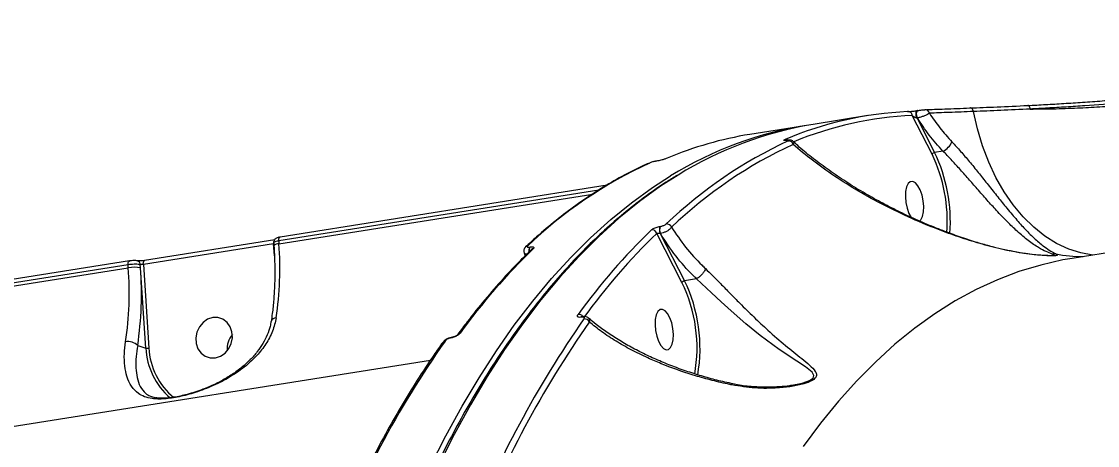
# Model space of a CAD drawing. Header units: millimetres. Extents: x -7151 to 6134, y -5040 to 5562.
# Drawn here: x -2836 to -2599.8, y 530.7 to 623.9 of the extents above; entities that cross this region are included whole.
import ezdxf

# ---------------------------------------------------------------- set-up
doc = ezdxf.new("R2010")
doc.units = ezdxf.units.MM
doc.layers.add('DIKOM_ОБЪЕКТ', color=7, linetype='Continuous')
doc.layers.add('DIKOM_РАЗМЕР_ОБЪЕКТА', color=7, linetype='Continuous')
doc.styles.add('style1', font='arial.ttf', dxfattribs={"width": 0.8})
doc.dimstyles.new('1-50', dxfattribs={"dimtxt": 300, "dimasz": 200, "dimexe": 100, "dimexo": 0, "dimgap": 100, "dimtad": 1, "dimtxsty": 'style1', "dimcen": 200, "dimclrd": 7, "dimclre": 7, "dimclrt": 7, "dimadec": 1, "dimazin": 2, "dimtfac": 1, "dimtmove": 0, "dimatfit": 2, "dimfxl": 0, "dimlwd": 25, "dimlwe": 18, "dimarcsym": 0})

# ---------------------------------------------------------------- blocks, each defined once
blk = doc.blocks.new('*D1')
at = {"layer": 'Defpoints', "color": 0, "transparency": 16777216}
for p in [(-2392.45, 3674.75), (-6010.84, -1738.88), (-3202.89, -1738.88)]:
    blk.add_point(p, dxfattribs=at)
at = {"layer": 'DIKOM_РАЗМЕР_ОБЪЕКТА', "color": 7, "lineweight": 18, "transparency": 16777216}
for p, q in [((-2392.45, 3674.75), (-6110.84, 3674.75)), ((-3202.89, -1738.88), (-6110.84, -1738.88))]:
    blk.add_line(p, q, dxfattribs=at)
at = {"layer": 'DIKOM_РАЗМЕР_ОБЪЕКТА', "color": 7, "lineweight": 25, "transparency": 16777216}
blk.add_line((-6010.84, 3474.75), (-6010.84, -1538.88), dxfattribs=at)
at = {"layer": 'DIKOM_РАЗМЕР_ОБЪЕКТА', "color": 7, "transparency": 16777216}
for points in [[(-6044.18, 3474.75), (-5977.51, 3474.75), (-6010.84, 3674.75)], [(-6044.18, -1538.88), (-5977.51, -1538.88), (-6010.84, -1738.88)]]:
    blk.add_solid(points, dxfattribs=at)
at = {"layer": 'DIKOM_РАЗМЕР_ОБЪЕКТА', "color": 7, "transparency": 16777216, "insert": (-6264.01, 967.94), "char_height": 300, "attachment_point": 5, "rotation": 90, "style": 'style1'}
blk.add_mtext('5400', dxfattribs=at)

msp = doc.modelspace()

# ---------------------------------------------------------------- linework, layer by layer
at = {"layer": 'DIKOM_ОБЪЕКТ', "color": 7, "linetype": 'Continuous', "lineweight": 15}
for p, q in [((-2312.09, 618.477), (-2605.426, 571.821)), ((-2650.21, 603.175), (-2662.27, 601.257)), ((-2636.147, 594.692), (-2640.482, 603.206)), ((-2639.351, 602.672), (-2639.435, 602.658)), ((-2639.435, 602.658), (-2635.581, 595.088)), ((-2639.267, 604.31), (-2639.352, 604.297)), ((-2639.267, 604.31), (-2639.245, 604.312)), ((-2664.057, 600.973), (-2676.117, 599.055)), ((-2667.916, 597.75), (-2668.025, 597.733)), ((-2633.754, 595.379), (-2635.581, 595.088)), ((-2696.611, 593.186), (-2696.72, 593.168)), ((-2696.566, 593.199), (-2696.674, 593.182)), ((-2709.28, 586.833), (-2779.529, 575.659)), ((-2779.486, 575.013), (-2710.629, 585.965)), ((-2707.464, 587.922), (-2779.242, 576.506)), ((-2695.814, 578.858), (-2695.785, 578.862)), ((-2691.038, 566.514), (-2696.57, 577.306)), ((-2695.754, 577.279), (-2695.784, 577.274)), ((-2695.784, 577.274), (-2690.47, 566.91)), ((-2780.657, 575.043), (-2809.244, 570.496)), ((-2780.37, 575.889), (-2808.956, 571.342)), ((-2780.622, 575.049), (-2780.657, 575.043)), ((-2780.478, 572.359), (-2780.657, 575.043)), ((-2780.637, 575.266), (-2780.592, 574.597)), ((-2779.529, 575.659), (-2779.486, 575.013)), ((-2724.43, 574.306), (-2724.401, 574.311)), ((-2619.173, 573.478), (-2620.441, 573.769)), ((-2812.582, 570.402), (-2886.729, 558.609)), ((-2886.686, 557.962), (-2812.54, 569.756)), ((-2812.295, 571.248), (-2886.442, 559.455)), ((-2812.54, 569.756), (-2812.582, 570.402)), ((-2812.295, 571.248), (-2812.222, 571.245)), ((-2809.864, 569.757), (-2809.909, 570.442)), ((-2808.687, 552.127), (-2809.864, 569.757)), ((-2809.244, 570.496), (-2808.018, 552.128)), ((-2687.83, 567.33), (-2690.47, 566.91)), ((-2687.824, 567.332), (-2687.83, 567.33)), ((-2713.015, 558.91), (-2713.107, 558.895)), ((-2712.862, 559.016), (-2712.954, 559.001)), ((-2810.487, 552.7), (-2808.687, 552.127)), ((-2741.694, 554.349), (-2741.786, 554.334)), ((-2741.541, 554.455), (-2741.633, 554.44)), ((-2746.249, 549.422), (-3039.586, 502.766)), ((-2807.197, 541.418), (-2806.399, 541.197))]:
    msp.add_line(p, q, dxfattribs=at)
at = {"layer": 'DIKOM_ОБЪЕКТ', "color": 7, "linetype": 'Continuous', "lineweight": 15, "flags": 128}
for points in [[(-2627.064, 604.082), (-2627.106, 604.262), (-2627.17, 604.427), (-2627.253, 604.573), (-2627.353, 604.695), (-2627.466, 604.787), (-2627.588, 604.848), (-2627.715, 604.874), (-2627.842, 604.865)], [(-2614.598, 604.627), (-2614.629, 604.808), (-2614.674, 604.976), (-2614.731, 605.123), (-2614.798, 605.246), (-2614.872, 605.339), (-2614.951, 605.4), (-2615.033, 605.426), (-2615.114, 605.416)], [(-2639.435, 602.658), (-2639.532, 602.894), (-2639.602, 603.162), (-2639.638, 603.443), (-2639.64, 603.712), (-2639.606, 603.95), (-2639.539, 604.136), (-2639.444, 604.255), (-2639.352, 604.297)], [(-2639.351, 602.672), (-2639.448, 602.907), (-2639.517, 603.176), (-2639.555, 603.456), (-2639.556, 603.726), (-2639.522, 603.963), (-2639.454, 604.149), (-2639.359, 604.268), (-2639.267, 604.31)], [(-2600.84, 572.55), (-2603.47, 573.012), (-2606.168, 573.872), (-2608.811, 575.113), (-2611.373, 576.721), (-2613.829, 578.681), (-2616.154, 580.974), (-2618.326, 583.576), (-2620.322, 586.463), (-2622.125, 589.606), (-2623.714, 592.973), (-2625.076, 596.532), (-2626.196, 600.247), (-2627.064, 604.082)], [(-2667.979, 597.746), (-2667.991, 597.744), (-2668.025, 597.733)], [(-2667.871, 597.763), (-2667.883, 597.761), (-2667.916, 597.75)], [(-2698.38, 592.701), (-2698.338, 592.718), (-2698.175, 592.762)], [(-2696.674, 593.182), (-2696.686, 593.18), (-2696.72, 593.168)], [(-2696.566, 593.199), (-2696.578, 593.197), (-2696.611, 593.186)], [(-2746.289, 526.07), (-2742.835, 532.874), (-2739.259, 539.387), (-2735.564, 545.601), (-2731.753, 551.513), (-2727.83, 557.118), (-2723.798, 562.41), (-2719.659, 567.385), (-2715.419, 572.039), (-2711.079, 576.368), (-2706.645, 580.368), (-2702.118, 584.036), (-2697.505, 587.37), (-2693.522, 589.934)], [(-2691.866, 590.139), (-2695.718, 587.654), (-2700.332, 584.321), (-2704.858, 580.652), (-2709.292, 576.652), (-2713.632, 572.323), (-2717.873, 567.669), (-2722.011, 562.694), (-2726.044, 557.402), (-2729.967, 551.798), (-2733.778, 545.885), (-2737.473, 539.671), (-2741.048, 533.158), (-2744.502, 526.354)], [(-2639.246, 587.78), (-2639.805, 588.414), (-2640.38, 588.714), (-2640.924, 588.654), (-2641.391, 588.24), (-2641.746, 587.505), (-2641.958, 586.509), (-2642.011, 585.332), (-2641.9, 584.07), (-2641.634, 582.825), (-2641.236, 581.698), (-2640.759, 580.813)], [(-2638.912, 579.991), (-2638.591, 580.32), (-2638.237, 581.055), (-2638.024, 582.051), (-2637.971, 583.228), (-2638.082, 584.49), (-2638.348, 585.735), (-2638.746, 586.862), (-2639.246, 587.78)], [(-2779.529, 575.659), (-2779.533, 575.843), (-2779.521, 576.015), (-2779.494, 576.169), (-2779.451, 576.299), (-2779.395, 576.4), (-2779.327, 576.469), (-2779.251, 576.504), (-2779.242, 576.506)], [(-2605.426, 571.821), (-2607.45, 571.468), (-2612.303, 570.368), (-2617.094, 568.917), (-2621.818, 567.119), (-2626.471, 564.974), (-2631.048, 562.484), (-2635.546, 559.652), (-2639.96, 556.48), (-2644.287, 552.972), (-2648.521, 549.13), (-2652.659, 544.958), (-2656.697, 540.461), (-2660.633, 535.641), (-2664.46, 530.504)], [(-2619.169, 573.494), (-2619.16, 573.493), (-2619.14, 573.485)], [(-2619.14, 573.485), (-2619.127, 573.477), (-2619.098, 573.448)], [(-2812.582, 570.402), (-2812.587, 570.586), (-2812.575, 570.758), (-2812.547, 570.911), (-2812.504, 571.041), (-2812.448, 571.143), (-2812.38, 571.212), (-2812.304, 571.247), (-2812.295, 571.248)], [(-2809.244, 570.496), (-2809.248, 570.68), (-2809.236, 570.853), (-2809.208, 571.007), (-2809.165, 571.137), (-2809.108, 571.238), (-2809.04, 571.307), (-2808.963, 571.341), (-2808.956, 571.342)], [(-2666.961, 543.944), (-2664.683, 544.402), (-2663.026, 544.997), (-2662.269, 545.546), (-2662.093, 546.13), (-2662.469, 546.806), (-2663.922, 548.016), (-2665.84, 549.273), (-2669.668, 551.833), (-2673.851, 554.894), (-2677.02, 557.461), (-2680.274, 560.296), (-2682.42, 562.262), (-2684.561, 564.271), (-2687.823, 567.331), (-2687.824, 567.332), (-2687.824, 567.332)], [(-2694.178, 559.685), (-2694.737, 560.319), (-2695.313, 560.619), (-2695.856, 560.559), (-2696.323, 560.145), (-2696.678, 559.41), (-2696.89, 558.414), (-2696.943, 557.237), (-2696.832, 555.975), (-2696.567, 554.73), (-2696.168, 553.603), (-2695.669, 552.685), (-2695.109, 552.05), (-2694.534, 551.751), (-2693.991, 551.811), (-2693.523, 552.225), (-2693.169, 552.96), (-2692.956, 553.956), (-2692.904, 555.133), (-2693.014, 556.395), (-2693.28, 557.64), (-2693.678, 558.767), (-2694.178, 559.685)], [(-2793.43, 549.992), (-2792.309, 550.351), (-2791.303, 551.038), (-2790.493, 551.997), (-2789.945, 553.151), (-2789.703, 554.406), (-2789.787, 555.661), (-2790.19, 556.814), (-2790.879, 557.771), (-2791.799, 558.455), (-2792.874, 558.811), (-2794.019, 558.81), (-2795.139, 558.451), (-2796.145, 557.764), (-2796.955, 556.805), (-2797.503, 555.651), (-2797.745, 554.395), (-2797.661, 553.141), (-2797.259, 551.988), (-2796.57, 551.031), (-2795.65, 550.346), (-2794.574, 549.991), (-2793.43, 549.992)]]:
    msp.add_lwpolyline(points, dxfattribs=at)
at = {"layer": 'DIKOM_ОБЪЕКТ', "color": 7, "linetype": 'Continuous', "lineweight": 15}
for centre, radius, start, end in [((-2638.071, 526.795), 77.335, 92.54979, 113.06907), ((-2637.059, 526.198), 77.083, 92.54516, 112.46076), ((-2641.411, 603.127), 0.932, 4.85839, 96.20855), ((-2637.627, 603.585), 0.901, 7.63809, 95.78924), ((-2651.008, 521.268), 80.762, 98.65569, 121.76311), ((-2648.834, 520.543), 81.825, 99.45088, 121.72877), ((-2626.891, 508.889), 97.654, 114.6982, 133.78988), ((-2663.783, 522.056), 77.98, 99.10059, 113.02308), ((-2668.245, 597.053), 0.902, 54.6771, 98.24017), ((-2667.589, 596.613), 1.002, 13.62934, 96.06891), ((-2635.63, 599.16), 4.221, 296.38654, 335.69238), ((-2625.896, 508.317), 97.448, 114.69924, 133.78906), ((-2635.48, 594.341), 0.754, 97.68585, 152.27552), ((-2667.607, 579.827), 35.477, 355.94851, 25.47902), ((-2657.365, 504.032), 97.665, 114.69928, 133.7888), ((-2667.212, 579.891), 34.411, 356.07234, 25.47533), ((-2694.36, 578.093), 1.642, 152.26253, 209.91144), ((-2694.333, 578.099), 1.64, 152.23952, 209.96895), ((-2694.35, 578.311), 1.079, 19.05604, 96.33156), ((-2598.885, 476.111), 142.025, 134.10634, 144.03757), ((-2597.911, 475.527), 141.749, 134.10813, 144.03507), ((-2697.615, 577.013), 1.085, 15.66685, 96.26622), ((-2779.42, 575.208), 1.248, 154.15458, 187.58222), ((-2779.568, 573.55), 1.466, 86.81659, 134.37126), ((-2852.715, 569.558), 73.432, 351.55042, 4.26048), ((-2624.795, 471.993), 142.021, 134.10618, 144.03773), ((-2724.832, 573.762), 0.783, 98.60853, 133.30416), ((-2723.298, 573.618), 1.324, 148.70586, 195.42397), ((-2723.281, 573.628), 1.311, 148.60082, 194.84262), ((-2723.524, 573.201), 0.779, 98.52698, 133.61484), ((-2609.228, 570.931), 1.903, 82.94953, 106.76843), ((-2602.701, 605.066), 32.855, 258.95662, 269.5349), ((-2885.768, 564.301), 73.431, 351.5504, 4.26048), ((-2811.198, 562.525), 7.354, 79.54759, 100.51366), ((-2810.801, 570.411), 0.892, 2.00628, 75.01586), ((-2886.769, 564.029), 77.118, 351.55216, 4.25969), ((-2721.32, 552.038), 34.247, 350.18434, 25.73775), ((-2720.524, 552.157), 32.796, 349.86129, 25.9625), ((-2780.097, 557.605), 1.163, 89.17856, 160.98761), ((-2524.965, 427.468), 228.82, 145.06188, 158.64247), ((-2524.175, 427.07), 228.343, 145.06265, 158.64158), ((-2713.702, 558.399), 1.126, 33.26778, 97.06404), ((-2712.908, 558.77), 0.235, 100.55522, 147.92634), ((-2712.813, 558.783), 0.238, 103.47366, 147.83162), ((-2712.41, 557.38), 1.14, 23.67156, 96.80874), ((-2785.834, 551.892), 5.03, 140.39561, 184.3275), ((-2739.645, 554.652), 0.751, 97.79758, 143.94876), ((-2812.593, 550.55), 3.009, 45.58706, 100.34436), ((-2555.397, 422.595), 228.875, 145.06351, 158.64087), ((-2742.923, 552.919), 0.752, 97.84922, 143.50995), ((-2741.585, 554.207), 0.238, 102.12693, 147.79037), ((-2741.494, 554.224), 0.235, 101.12888, 147.9935), ((-2808.353, 553.935), 1.839, 259.54785, 280.51341), ((-2793.288, 552.842), 15.416, 182.65934, 229.04564), ((-2793.145, 552.804), 14.888, 182.60244, 230.91607)]:
    msp.add_arc(centre, radius, start, end, dxfattribs=at)
for points, knots in [([(-2637.718, 604.482), (-2636.337, 604.537), (-2633.541, 604.649), (-2629.758, 604.792), (-2627.842, 604.865)], [0, 0, 0, 0, 0.4938729, 1, 1, 1, 1]), ([(-2627.842, 604.865), (-2625.909, 604.94), (-2621.997, 605.091), (-2617.426, 605.307), (-2615.114, 605.416)], [0, 0, 0, 0, 0.4941736, 1, 1, 1, 1]), ([(-2614.598, 604.627), (-2616.811, 604.522), (-2621.289, 604.308), (-2625.124, 604.158), (-2627.064, 604.082)], [0, 0, 0, 0, 0.4941461, 1, 1, 1, 1]), ([(-2615.114, 605.416), (-2613.826, 605.482), (-2611.253, 605.614), (-2607.23, 605.848), (-2603.084, 606.117), (-2598.829, 606.425), (-2595.939, 606.667), (-2594.494, 606.788)], [0, 0, 0, 0, 0.1978471, 0.3954989, 0.5931819, 0.7965984, 1, 1, 1, 1]), ([(-2594.398, 605.993), (-2597.149, 605.767), (-2601.317, 605.425), (-2606.759, 605.069), (-2610.779, 604.829), (-2613.337, 604.694), (-2614.598, 604.627)], [0, 0, 0, 0, 0.3951595, 0.5986695, 0.8021691, 1, 1, 1, 1]), ([(-2614.598, 604.627), (-2612.929, 604.642), (-2609.57, 604.671), (-2604.44, 604.847), (-2599.351, 605.099), (-2596.03, 605.335), (-2594.362, 605.453)], [0, 0, 0, 0, 0.2598618, 0.5228391, 0.7602335, 1, 1, 1, 1]), ([(-2641.512, 604.053), (-2641.384, 604.061), (-2641.141, 604.076), (-2640.615, 604.128), (-2640.102, 604.188), (-2639.667, 604.247), (-2639.431, 604.283), (-2639.329, 604.299)], [0, 0, 0, 0, 0.279178, 0.5294215, 0.7216704, 0.879441, 1, 1, 1, 1]), ([(-2639.435, 602.658), (-2639.456, 602.656), (-2639.492, 602.653), (-2639.572, 602.659), (-2639.646, 602.676), (-2639.785, 602.72), (-2639.986, 602.814), (-2640.247, 602.985), (-2640.399, 603.128), (-2640.482, 603.206)], [0, 0, 0, 0, 0.0446323, 0.0742035, 0.1535837, 0.194033, 0.3790702, 0.6612187, 1, 1, 1, 1]), ([(-2636.734, 603.705), (-2636.863, 603.616), (-2637.121, 603.438), (-2637.75, 603.147), (-2638.454, 602.894), (-2639.007, 602.742), (-2639.283, 602.685), (-2639.351, 602.672)], [0, 0, 0, 0, 0.2415831, 0.4833313, 0.7164121, 0.9305349, 1, 1, 1, 1]), ([(-2633.754, 595.379), (-2634.797, 596.546), (-2636.897, 598.896), (-2638.529, 601.408), (-2639.351, 602.672)], [0, 0, 0, 0, 0.496855, 1, 1, 1, 1]), ([(-2639.245, 604.312), (-2639.187, 604.321), (-2639.038, 604.344), (-2638.748, 604.384), (-2638.379, 604.428), (-2637.999, 604.466), (-2637.813, 604.476), (-2637.718, 604.482)], [0, 0, 0, 0, 0.1012227, 0.2614053, 0.460822, 0.7265772, 1, 1, 1, 1]), ([(-2627.064, 604.082), (-2628.896, 604.012), (-2632.604, 603.871), (-2635.346, 603.761), (-2636.734, 603.705)], [0, 0, 0, 0, 0.4938257, 1, 1, 1, 1]), ([(-2636.734, 603.705), (-2636.004, 602.631), (-2634.538, 600.47), (-2632.705, 598.442), (-2631.783, 597.422)], [0, 0, 0, 0, 0.497397, 1, 1, 1, 1]), ([(-2668.025, 597.733), (-2668.109, 597.72), (-2668.297, 597.693), (-2668.53, 597.678), (-2668.694, 597.694), (-2668.726, 597.766), (-2668.566, 597.863), (-2668.394, 597.937), (-2668.375, 597.946)], [0, 0, 0, 0, 0.0933861, 0.2086999, 0.3720679, 0.5792705, 0.9536511, 1, 1, 1, 1]), ([(-2668.01, 597.742), (-2668.045, 597.737), (-2668.152, 597.72), (-2668.26, 597.71), (-2668.323, 597.709), (-2668.313, 597.708), (-2668.311, 597.708)], [0, 0, 0, 0, 0.1850799, 0.5719539, 0.9193873, 1, 1, 1, 1]), ([(-2667.695, 597.61), (-2667.601, 597.657), (-2667.466, 597.727), (-2667.494, 597.775), (-2667.594, 597.785), (-2667.743, 597.775), (-2667.863, 597.758), (-2667.916, 597.75)], [0, 0, 0, 0, 0.4299757, 0.6257755, 0.7881212, 0.9052521, 1, 1, 1, 1]), ([(-2666.628, 597.523), (-2666.658, 597.554), (-2666.75, 597.648), (-2666.944, 597.737), (-2667.172, 597.798), (-2667.418, 597.813), (-2667.626, 597.801), (-2667.819, 597.769), (-2667.877, 597.76)], [0, 0, 0, 0, 0.08593211, 0.26314601, 0.42738619, 0.5987146, 0.87744532, 1, 1, 1, 1]), ([(-2666.633, 597.517), (-2666.592, 597.48), (-2666.456, 597.36), (-2666.48, 597.114), (-2666.584, 596.91), (-2666.615, 596.849)], [0, 0, 0, 0, 0.2361774, 0.7723839, 1, 1, 1, 1]), ([(-2622.533, 574.27), (-2623.475, 574.52), (-2625.6, 575.082), (-2628.875, 576.123), (-2632.5, 577.401), (-2636.325, 578.89), (-2640.24, 580.58), (-2644.157, 582.445), (-2648.018, 584.463), (-2651.839, 586.647), (-2655.61, 588.997), (-2659.237, 591.469), (-2662.6, 594.015), (-2665.064, 596.033), (-2666.304, 597.212), (-2666.629, 597.521)], [0, 0, 0, 0, 0.0488141, 0.1101357, 0.1770365, 0.2510958, 0.331208, 0.4132148, 0.4985768, 0.5875305, 0.6805174, 0.7772339, 0.8726238, 0.9666403, 1, 1, 1, 1]), ([(-2631.783, 597.422), (-2631.153, 596.737), (-2629.891, 595.366), (-2627.95, 593.075), (-2626.005, 590.693), (-2623.997, 588.172), (-2621.978, 585.625), (-2619.871, 582.999), (-2617.776, 580.492), (-2615.606, 578.068), (-2613.473, 575.964), (-2611.61, 574.412), (-2610.027, 573.373), (-2609.338, 573.004), (-2608.994, 572.819)], [0, 0, 0, 0, 0.0676061, 0.1352436, 0.2056883, 0.2761652, 0.3555611, 0.4349938, 0.5267466, 0.6185498, 0.7258791, 0.8332469, 0.9166787, 1, 1, 1, 1]), ([(-2619.098, 573.448), (-2620.719, 573.817), (-2623.963, 574.557), (-2628.613, 575.953), (-2633.119, 577.502), (-2638.225, 579.505), (-2643.765, 581.986), (-2649.626, 585.011), (-2655.091, 588.221), (-2659.293, 591.043), (-2663.179, 593.913), (-2665.249, 595.682), (-2666.615, 596.849)], [0, 0, 0, 0, 0.0776041, 0.1552651, 0.2354749, 0.3156984, 0.4385179, 0.5613749, 0.6872847, 0.8131995, 0.8767631, 1, 1, 1, 1]), ([(-2609.777, 572.753), (-2610.205, 572.92), (-2611.061, 573.256), (-2612.897, 574.219), (-2614.992, 575.66), (-2617.324, 577.609), (-2619.656, 579.86), (-2621.868, 582.184), (-2624.065, 584.622), (-2626.137, 586.979), (-2628.176, 589.316), (-2630.098, 591.486), (-2631.972, 593.546), (-2633.16, 594.768), (-2633.754, 595.379)], [0, 0, 0, 0, 0.0865943, 0.1733123, 0.2826365, 0.3919209, 0.4845729, 0.5771714, 0.6563567, 0.7355018, 0.8048632, 0.874191, 0.9371103, 1, 1, 1, 1]), ([(-2698.38, 592.701), (-2699.195, 592.326), (-2701.554, 591.242), (-2705.403, 589.214), (-2709.901, 586.519), (-2714.325, 583.517), (-2718.672, 580.211), (-2722.346, 577.123), (-2724.554, 575.084), (-2725.366, 574.335)], [0, 0, 0, 0, 0.0864779, 0.2499705, 0.4135287, 0.5771852, 0.7409416, 0.9047889, 1, 1, 1, 1]), ([(-2696.72, 593.168), (-2696.795, 593.155), (-2696.944, 593.129), (-2697.217, 593.069), (-2697.551, 592.982), (-2697.908, 592.872), (-2698.083, 592.8), (-2698.175, 592.762)], [0, 0, 0, 0, 0.1206362, 0.2407974, 0.416956, 0.6950288, 1, 1, 1, 1]), ([(-2694.281, 593.825), (-2694.429, 593.767), (-2694.714, 593.656), (-2695.295, 593.48), (-2695.833, 593.342), (-2696.263, 593.246), (-2696.495, 593.206), (-2696.611, 593.186)], [0, 0, 0, 0, 0.3047779, 0.5877141, 0.7665365, 0.8829343, 1, 1, 1, 1]), ([(-2692.151, 589.993), (-2692.936, 589.521), (-2695.221, 588.147), (-2698.923, 585.54), (-2703.261, 582.199), (-2707.515, 578.544), (-2711.684, 574.596), (-2715.767, 570.355), (-2719.759, 565.825), (-2723.659, 561.008), (-2727.46, 555.908), (-2731.163, 550.531), (-2734.763, 544.879), (-2738.258, 538.957), (-2741.645, 532.77), (-2744.922, 526.323), (-2748.086, 519.62), (-2751.135, 512.667), (-2754.067, 505.469), (-2756.88, 498.032), (-2759.57, 490.36), (-2762.139, 482.46), (-2764.581, 474.339), (-2766.896, 466.001), (-2769.085, 457.453), (-2771.14, 448.702), (-2773.066, 439.754), (-2774.859, 430.617), (-2776.512, 421.291), (-2777.884, 412.839), (-2778.644, 407.427), (-2778.95, 405.245)], [0, 0, 0, 0, 0.0185205, 0.0538816, 0.0892642, 0.1246671, 0.1600878, 0.1955242, 0.2309749, 0.2664368, 0.301907, 0.3373848, 0.3728672, 0.4083535, 0.4438417, 0.4793316, 0.5148213, 0.5503105, 0.5857988, 0.6212859, 0.6567713, 0.6922553, 0.7277374, 0.7632173, 0.7986958, 0.834172, 0.8696468, 0.9051199, 0.940591, 0.9760609, 1, 1, 1, 1]), ([(-2697.733, 578.092), (-2697.667, 578.147), (-2697.526, 578.264), (-2697.171, 578.451), (-2696.734, 578.626), (-2696.261, 578.773), (-2695.963, 578.83), (-2695.814, 578.858)], [0, 0, 0, 0, 0.1890614, 0.4046037, 0.6068938, 0.8032581, 1, 1, 1, 1]), ([(-2695.785, 578.862), (-2695.683, 578.882), (-2695.481, 578.92), (-2695.158, 579.02), (-2694.858, 579.14), (-2694.612, 579.268), (-2694.514, 579.347), (-2694.469, 579.384)], [0, 0, 0, 0, 0.1953464, 0.3900323, 0.5932488, 0.8111947, 1, 1, 1, 1]), ([(-2693.33, 578.664), (-2693.403, 578.561), (-2693.561, 578.34), (-2694, 577.991), (-2694.555, 577.673), (-2695.165, 577.416), (-2695.557, 577.325), (-2695.754, 577.279)], [0, 0, 0, 0, 0.1847758, 0.3988356, 0.6012507, 0.7989782, 1, 1, 1, 1]), ([(-2693.33, 578.664), (-2692.344, 577.191), (-2690.409, 574.304), (-2687.7, 571.34), (-2686.133, 569.83), (-2685.883, 569.589)], [0, 0, 0, 0, 0.4665313, 0.9150187, 1, 1, 1, 1]), ([(-2779.352, 576.482), (-2779.449, 576.464), (-2779.706, 576.418), (-2779.979, 576.326), (-2780.284, 576.134), (-2780.496, 575.888), (-2780.635, 575.585), (-2780.628, 575.366), (-2780.625, 575.268)], [0, 0, 0, 0, 0.1514102, 0.4013996, 0.5455915, 0.6953875, 0.8628194, 1, 1, 1, 1]), ([(-2695.784, 577.274), (-2695.824, 577.269), (-2695.875, 577.262), (-2695.989, 577.254), (-2696.128, 577.251), (-2696.305, 577.259), (-2696.459, 577.278), (-2696.534, 577.297), (-2696.57, 577.306)], [0, 0, 0, 0, 0.1268942, 0.1622691, 0.3404915, 0.5453025, 0.7830367, 1, 1, 1, 1]), ([(-2687.83, 567.33), (-2688.087, 567.583), (-2689.714, 569.18), (-2692.621, 572.425), (-2694.672, 575.603), (-2695.754, 577.279)], [0, 0, 0, 0, 0.081481, 0.5156664, 1, 1, 1, 1]), ([(-2780.592, 574.597), (-2780.555, 573.986), (-2780.448, 572.214), (-2780.375, 569.323), (-2780.421, 565.976), (-2780.609, 562.751), (-2780.88, 560.094), (-2781.111, 558.552), (-2781.196, 557.988)], [0, 0, 0, 0, 0.1031326, 0.2994346, 0.4955858, 0.6914495, 0.8869549, 1, 1, 1, 1]), ([(-2779.529, 575.659), (-2779.656, 575.637), (-2779.978, 575.582), (-2780.367, 575.473), (-2780.619, 575.358), (-2780.614, 575.293), (-2780.612, 575.267)], [0, 0, 0, 0, 0.1970394, 0.4975989, 0.7984094, 1, 1, 1, 1]), ([(-2725.361, 574.323), (-2725.399, 574.291), (-2725.534, 574.179), (-2725.702, 573.896), (-2725.781, 573.499), (-2725.757, 573.193), (-2725.674, 573.061), (-2725.663, 573.043)], [0, 0, 0, 0, 0.1179283, 0.4121503, 0.6815963, 0.9555742, 1, 1, 1, 1]), ([(-2724.949, 574.536), (-2724.985, 574.493), (-2725.056, 574.409), (-2725.004, 574.32), (-2724.838, 574.275), (-2724.622, 574.279), (-2724.474, 574.3), (-2724.43, 574.306)], [0, 0, 0, 0, 0.2336549, 0.4672843, 0.6955043, 0.9085671, 1, 1, 1, 1]), ([(-2724.401, 574.311), (-2724.334, 574.32), (-2724.119, 574.351), (-2723.804, 574.357), (-2723.56, 574.293), (-2723.483, 574.161), (-2723.588, 574.035), (-2723.64, 573.971)], [0, 0, 0, 0, 0.093115, 0.3038953, 0.5302601, 0.7651811, 1, 1, 1, 1]), ([(-2724.062, 573.765), (-2724.79, 573.055), (-2726.9, 570.998), (-2730.324, 567.373), (-2734.301, 562.791), (-2737.598, 558.67), (-2739.554, 556.034), (-2740.245, 555.102)], [0, 0, 0, 0, 0.1293353, 0.3747708, 0.6202694, 0.8658418, 1, 1, 1, 1]), ([(-2725.684, 573.041), (-2725.642, 572.956), (-2725.54, 572.75), (-2725.469, 572.542), (-2725.428, 572.42)], [0, 0, 0, 0, 0.4127747, 1, 1, 1, 1]), ([(-2725.116, 572.728), (-2725.143, 572.729), (-2725.358, 572.741), (-2725.572, 572.853), (-2725.626, 573.005), (-2725.646, 573.06)], [0, 0, 0, 0, 0.0840467, 0.667537, 1, 1, 1, 1]), ([(-2609.483, 572.427), (-2609.492, 572.426), (-2609.516, 572.423), (-2609.806, 572.407), (-2610.351, 572.407), (-2611.196, 572.433), (-2612.35, 572.502), (-2613.864, 572.634), (-2615.89, 572.89), (-2617.704, 573.169), (-2618.88, 573.445), (-2619.135, 573.505)], [0, 0, 0, 0, 0.0385277, 0.0997968, 0.1751637, 0.2701564, 0.383069, 0.5177453, 0.6902664, 0.9326531, 1, 1, 1, 1]), ([(-2608.994, 572.819), (-2608.837, 572.725), (-2608.564, 572.561), (-2608.82, 572.426), (-2609.759, 572.374), (-2611.451, 572.42), (-2613.609, 572.586), (-2616.228, 572.899), (-2618.073, 573.252), (-2619.098, 573.448)], [0, 0, 0, 0, 0.1491123, 0.2596239, 0.3716584, 0.4987724, 0.6525257, 0.8069956, 1, 1, 1, 1]), ([(-2609.48, 572.426), (-2609.469, 572.428), (-2609.281, 572.452), (-2609.217, 572.538), (-2609.571, 572.674), (-2609.777, 572.753)], [0, 0, 0, 0, 0.0244004, 0.4310553, 1, 1, 1, 1]), ([(-2809.909, 570.442), (-2809.984, 570.459), (-2810.17, 570.501), (-2810.635, 570.536), (-2811.263, 570.533), (-2811.951, 570.49), (-2812.372, 570.431), (-2812.582, 570.402)], [0, 0, 0, 0, 0.1416653, 0.3564265, 0.5709467, 0.785478, 1, 1, 1, 1]), ([(-2810.571, 571.268), (-2810.603, 571.277), (-2810.772, 571.322), (-2811.075, 571.336), (-2811.56, 571.33), (-2811.991, 571.295), (-2812.211, 571.258), (-2812.286, 571.245)], [0, 0, 0, 0, 0.0653977, 0.3384426, 0.6150104, 0.869071, 1, 1, 1, 1]), ([(-2808.959, 571.343), (-2808.976, 571.34), (-2809.102, 571.318), (-2809.411, 571.282), (-2809.846, 571.251), (-2810.224, 571.246), (-2810.457, 571.257), (-2810.563, 571.271), (-2810.568, 571.272), (-2810.569, 571.273)], [0, 0, 0, 0, 0.0290314, 0.2286812, 0.4447822, 0.6628841, 0.8240712, 0.9368267, 1, 1, 1, 1]), ([(-2809.244, 570.496), (-2809.296, 570.488), (-2809.402, 570.473), (-2809.573, 570.455), (-2809.73, 570.443), (-2809.845, 570.44), (-2809.891, 570.441), (-2809.909, 570.442)], [0, 0, 0, 0, 0.214035, 0.4283987, 0.6429066, 0.8578758, 1, 1, 1, 1]), ([(-2685.883, 569.589), (-2685.887, 569.572), (-2685.925, 569.423), (-2686.068, 569.095), (-2686.407, 568.582), (-2686.854, 568.075), (-2687.351, 567.628), (-2687.67, 567.429), (-2687.824, 567.332)], [0, 0, 0, 0, 0.0259709, 0.2202977, 0.4178503, 0.6154865, 0.8131383, 1, 1, 1, 1]), ([(-2685.883, 569.589), (-2684.79, 568.507), (-2683.017, 566.752), (-2680.478, 564.138), (-2678.021, 561.64), (-2675.223, 558.874), (-2671.832, 555.705), (-2668.242, 552.597), (-2665.177, 550.157), (-2662.978, 548.355), (-2661.806, 547.203), (-2661.418, 546.269), (-2661.664, 545.557), (-2662.612, 544.859), (-2664.443, 544.184), (-2667.007, 543.647), (-2670.604, 543.261), (-2675.014, 543.212), (-2678.384, 543.754), (-2680.084, 544.027)], [0, 0, 0, 0, 0.0742543, 0.1205081, 0.1678176, 0.2375803, 0.3094448, 0.4056689, 0.5047066, 0.560251, 0.6168537, 0.6484755, 0.6753851, 0.7024595, 0.7386886, 0.7871078, 0.8368134, 0.9176493, 1, 1, 1, 1]), ([(-2691.038, 566.514), (-2691.034, 566.523), (-2691.024, 566.548), (-2690.989, 566.609), (-2690.912, 566.7), (-2690.78, 566.798), (-2690.625, 566.876), (-2690.522, 566.899), (-2690.47, 566.91)], [0, 0, 0, 0, 0.0536867, 0.1414962, 0.3561114, 0.5704834, 0.7849988, 1, 1, 1, 1]), ([(-2780.08, 558.768), (-2780.313, 557.767), (-2780.78, 555.765), (-2782.29, 552.986), (-2784.262, 550.459), (-2786.837, 548.033), (-2790.023, 545.792), (-2793.792, 543.83), (-2797.648, 542.363), (-2800.825, 541.517), (-2803.058, 541.12), (-2804.648, 540.942), (-2806.074, 540.906), (-2807.591, 541.024), (-2809.049, 541.395), (-2810.581, 542.222), (-2811.915, 543.624), (-2812.861, 545.677), (-2813.362, 548.125), (-2813.484, 550.684), (-2813.244, 552.62), (-2813.134, 553.511)], [0, 0, 0, 0, 0.0554755, 0.1110228, 0.1664989, 0.2220078, 0.2900209, 0.3579601, 0.4226762, 0.4774076, 0.5052452, 0.5330913, 0.5627116, 0.5923756, 0.6404305, 0.6885815, 0.760326, 0.8320607, 0.8909998, 0.9498665, 1, 1, 1, 1]), ([(-2781.232, 557.992), (-2781.288, 557.622), (-2781.438, 556.613), (-2782.029, 554.985), (-2782.958, 553.118), (-2784.214, 551.294), (-2785.766, 549.531), (-2787.61, 547.858), (-2789.716, 546.31), (-2791.929, 544.982), (-2794.091, 543.908), (-2796.065, 543.083), (-2797.886, 542.439), (-2799.551, 541.945), (-2801.126, 541.561), (-2802.587, 541.29), (-2803.924, 541.128), (-2805.057, 541.081), (-2805.928, 541.114), (-2806.344, 541.191), (-2806.511, 541.222)], [0, 0, 0, 0, 0.0374462, 0.1020771, 0.169402, 0.2394883, 0.3119796, 0.3870844, 0.4644835, 0.5421299, 0.607282, 0.6643933, 0.7149565, 0.7605172, 0.8016067, 0.8452247, 0.8870301, 0.9282395, 0.9710146, 1, 1, 1, 1]), ([(-2713.107, 558.895), (-2713.168, 558.887), (-2713.381, 558.859), (-2713.68, 558.877), (-2713.92, 558.991), (-2714.016, 559.203), (-2713.903, 559.405), (-2713.84, 559.516)], [0, 0, 0, 0, 0.0796034, 0.2757273, 0.4707447, 0.7105427, 1, 1, 1, 1]), ([(-2712.951, 559.003), (-2712.977, 558.999), (-2713.049, 558.987), (-2713.114, 558.985), (-2713.156, 558.991), (-2713.145, 558.989), (-2713.144, 558.988)], [0, 0, 0, 0, 0.2113902, 0.6062753, 0.9829831, 1, 1, 1, 1]), ([(-2712.545, 558.512), (-2712.504, 558.587), (-2712.431, 558.719), (-2712.496, 558.854), (-2712.649, 558.923), (-2712.839, 558.934), (-2712.974, 558.916), (-2713.015, 558.91)], [0, 0, 0, 0, 0.3025916, 0.5347191, 0.7255261, 0.9170999, 1, 1, 1, 1]), ([(-2711.559, 558.705), (-2711.6, 558.748), (-2711.734, 558.886), (-2712.055, 559.002), (-2712.445, 559.069), (-2712.73, 559.022), (-2712.866, 559)], [0, 0, 0, 0, 0.1244319, 0.4033981, 0.7169549, 1, 1, 1, 1]), ([(-2711.549, 558.716), (-2711.466, 558.616), (-2711.292, 558.407), (-2711.302, 558.068), (-2711.357, 557.869), (-2711.366, 557.838)], [0, 0, 0, 0, 0.4358525, 0.9096665, 1, 1, 1, 1]), ([(-2680.242, 544.359), (-2680.853, 544.487), (-2682.638, 544.861), (-2685.527, 545.626), (-2688.925, 546.646), (-2692.282, 547.814), (-2695.576, 549.118), (-2698.774, 550.551), (-2701.84, 552.101), (-2704.752, 553.759), (-2707.457, 555.507), (-2709.75, 557.168), (-2711.006, 558.256), (-2711.543, 558.721)], [0, 0, 0, 0, 0.0455849, 0.1330496, 0.2232914, 0.3164109, 0.41237, 0.5109041, 0.6114957, 0.7136633, 0.8180285, 0.9221785, 1, 1, 1, 1]), ([(-2680.084, 544.027), (-2680.406, 544.094), (-2682.03, 544.43), (-2684.894, 545.116), (-2689.867, 546.528), (-2694.432, 548.16), (-2698.872, 550.077), (-2702.214, 551.721), (-2705.585, 553.643), (-2708.686, 555.678), (-2710.472, 557.118), (-2711.366, 557.838)], [0, 0, 0, 0, 0.02428897, 0.12224187, 0.22021372, 0.42151433, 0.5118887, 0.63222953, 0.75259219, 0.87629408, 1, 1, 1, 1]), ([(-2739.747, 555.395), (-2739.759, 555.38), (-2739.846, 555.267), (-2740.061, 555.06), (-2740.451, 554.799), (-2740.864, 554.592), (-2741.289, 554.431), (-2741.559, 554.376), (-2741.694, 554.349)], [0, 0, 0, 0, 0.0392629, 0.2872382, 0.495266, 0.6710918, 0.8353577, 1, 1, 1, 1]), ([(-2740.252, 555.094), (-2740.254, 555.092), (-2740.259, 555.084), (-2740.359, 554.983), (-2740.559, 554.837), (-2740.842, 554.68), (-2741.128, 554.561), (-2741.368, 554.487), (-2741.488, 554.465), (-2741.54, 554.455)], [0, 0, 0, 0, 0.0921527, 0.2529409, 0.4513183, 0.6407625, 0.7897732, 0.9080134, 1, 1, 1, 1]), ([(-2810.487, 552.7), (-2810.618, 551.873), (-2810.901, 550.08), (-2810.924, 547.711), (-2810.642, 545.467), (-2809.986, 543.558), (-2808.956, 542.298), (-2808.022, 541.621), (-2807.37, 541.461), (-2807.197, 541.418)], [0, 0, 0, 0, 0.1331368, 0.2885533, 0.4481919, 0.6370232, 0.8308224, 0.9549269, 1, 1, 1, 1]), ([(-2743.527, 553.366), (-2744.183, 552.44), (-2746.084, 549.754), (-2749.156, 545.096), (-2752.703, 539.308), (-2756.143, 533.249), (-2759.473, 526.928), (-2762.693, 520.35), (-2765.744, 513.637), (-2767.855, 508.651), (-2768.943, 505.966), (-2769.107, 505.561)], [0, 0, 0, 0, 0.0688545, 0.1996867, 0.3305302, 0.4613828, 0.5922412, 0.7231032, 0.8539644, 0.9779364, 1, 1, 1, 1]), ([(-2741.633, 554.436), (-2741.654, 554.434), (-2741.86, 554.414), (-2742.275, 554.278), (-2742.827, 554.009), (-2743.256, 553.714), (-2743.435, 553.454), (-2743.505, 553.351)], [0, 0, 0, 0, 0.0271795, 0.2780425, 0.5297881, 0.8138733, 1, 1, 1, 1]), ([(-2741.786, 554.334), (-2741.873, 554.316), (-2742.048, 554.281), (-2742.322, 554.177), (-2742.584, 554.045), (-2742.827, 553.879), (-2742.962, 553.748), (-2743.017, 553.675), (-2743.025, 553.664)], [0, 0, 0, 0, 0.1673075, 0.3343439, 0.5090815, 0.7129863, 0.9576652, 1, 1, 1, 1]), ([(-2680.249, 544.324), (-2680.224, 544.324), (-2680.16, 544.322), (-2680.111, 544.187), (-2680.09, 544.065), (-2680.084, 544.027)], [0, 0, 0, 0, 0.3211095, 0.7913185, 1, 1, 1, 1]), ([(-2666.956, 543.933), (-2667.123, 543.904), (-2667.962, 543.754), (-2669.704, 543.595), (-2672.377, 543.476), (-2675.472, 543.589), (-2678.187, 543.87), (-2679.764, 544.239), (-2680.231, 544.349)], [0, 0, 0, 0, 0.0402158, 0.2025979, 0.3958045, 0.6440271, 0.8945054, 1, 1, 1, 1])]:
    msp.add_open_spline(points, degree=3, knots=knots, dxfattribs=at)

# ---------------------------------------------------------------- dimensions: what is measured, and where the dimension line sits
at = {"layer": 'DIKOM_РАЗМЕР_ОБЪЕКТА'}
dim = msp.add_linear_dim(base=(-6010.843, -1738.877), p1=(-2392.449, 3674.75), p2=(-3202.885, -1738.877), angle=90, text='5400', dimstyle='1-50', dxfattribs=at)
dim.commit()
dim.dimension.update_dxf_attribs({"geometry": '*D1', "text_midpoint": (-6010.843, 967.936), "dimtype": 160})

doc.saveas('drawing.dxf')
